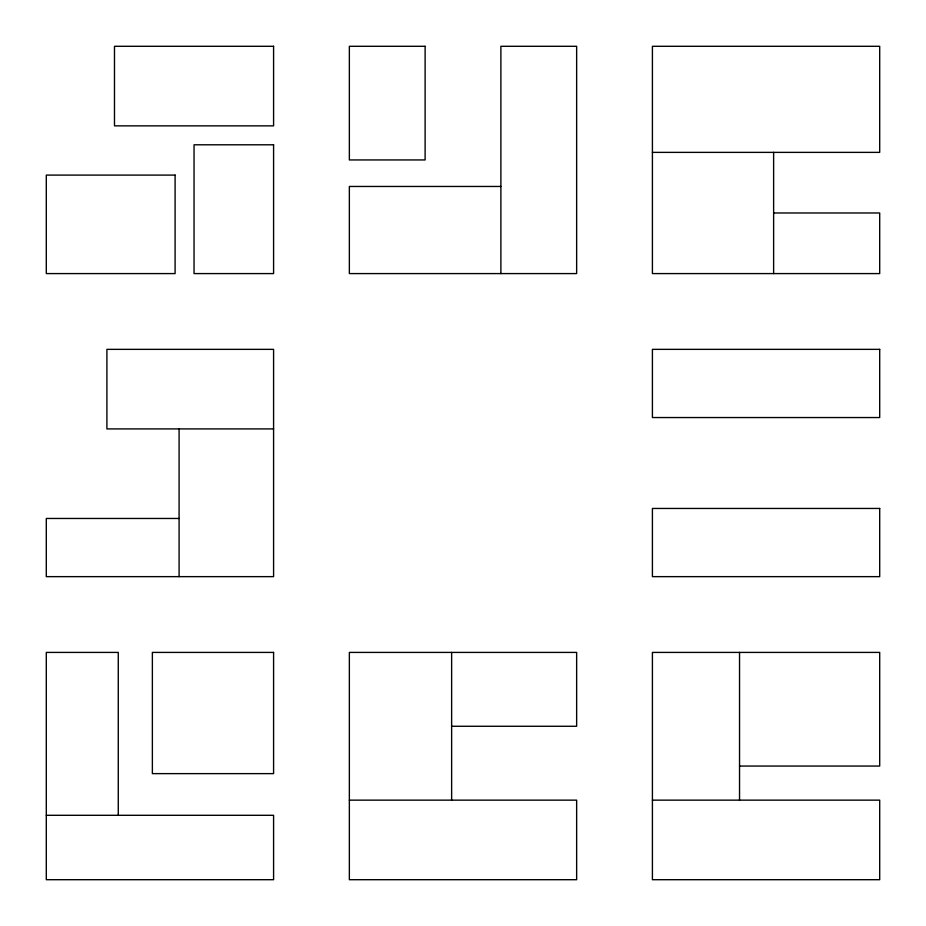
<?xml version="1.0" encoding="UTF-8"?>
<svg xmlns="http://www.w3.org/2000/svg" width="926" height="926" viewBox="0 0 926 926"><rect width="100%" height="100%" fill="white"/><g stroke="black" fill="none" stroke-linecap="round" stroke-linejoin="round"><path stroke-width="1.39" d="M652.413 152.373L879.7 152.373L879.7 46.3L652.413 46.3L652.413 273.587L879.7 273.587L879.7 212.98L773.627 212.98M500.885 186.462L349.357 186.462L349.357 273.587L576.643 273.587L576.643 46.3L500.885 46.3L500.885 273.587M273.587 428.912L106.907 428.912L106.907 349.357L273.587 349.357L273.587 576.643L46.3 576.643L46.3 518.467L179.088 518.467M451.633 726.273L576.643 726.273L576.643 652.413L349.357 652.413L349.357 879.7L576.643 879.7L576.643 800.145L349.357 800.145M739.538 766.057L879.7 766.057L879.7 652.413L652.413 652.413L652.413 879.7L879.7 879.7L879.7 800.145L652.413 800.145M46.3 815.297L273.587 815.297L273.587 879.7L46.3 879.7L46.3 652.413L118.273 652.413L118.273 815.297M773.627 152.373L773.627 273.587M739.538 652.413L739.538 800.145M451.633 652.413L451.633 800.145M179.088 428.912L179.088 576.643M273.587 46.3L114.488 46.3L114.488 125.855L273.587 125.855L273.587 46.3M425.115 46.3L349.357 46.3L349.357 159.943L425.115 159.943L425.115 46.3M273.587 144.792L194.043 144.792L194.043 273.587L273.587 273.587L273.587 144.792M175.095 175.095L46.3 175.095L46.3 273.587L175.095 273.587L175.095 175.095M879.7 349.357L652.413 349.357L652.413 417.545L879.7 417.545L879.7 349.357M879.7 508.455L652.413 508.455L652.413 576.643L879.7 576.643L879.7 508.455M273.587 652.413L152.373 652.413L152.373 773.627L273.587 773.627L273.587 652.413"/></g></svg>
